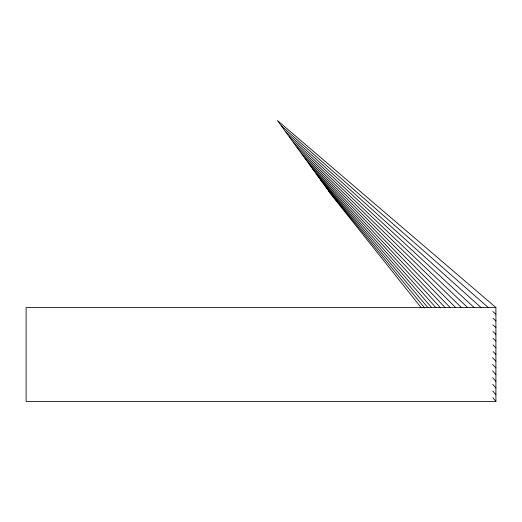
<?xml version="1.0" encoding="UTF-8"?>
<svg xmlns="http://www.w3.org/2000/svg" width="522" height="522" viewBox="0 0 522 522"><rect width="100%" height="100%" fill="white"/><g stroke="black" fill="none" stroke-linecap="round" stroke-linejoin="round"><path stroke-width="0.78" d="M495.9 307.51L26.1 307.51L26.1 401.47L495.9 401.47L495.9 307.51L277.43 120.53L332.671 196.533L421.384 307.915M281.371 125.959L488.546 307.765M492.833 311.53L495.9 314.218M285.319 131.387L481.375 307.863M492.872 318.205L495.9 320.932M289.266 136.816L474.335 307.732M492.905 324.88L495.9 327.64M293.214 142.245L467.536 307.471M492.944 331.555L495.9 334.354M297.155 147.674L461.415 307.504M492.977 338.223L495.9 341.068M301.103 153.103L455.556 307.458M493.016 344.898L495.9 347.776M305.05 158.531L450.46 307.83M493.062 351.574L495.9 354.49M308.998 163.96L444.979 307.465M492.54 357.655L495.9 361.198M312.939 169.389L440.627 307.934M492.585 364.31L495.9 367.912M316.887 174.818L436.046 307.817M492.637 370.979L495.9 374.62M320.834 180.247L431.655 307.543M492.69 377.647L495.9 381.334M324.782 185.675L427.981 307.719M492.742 384.309L495.9 388.048M328.723 191.104L424.699 308.019M492.807 390.985L495.9 394.756M492.859 397.647L495.9 401.47"/></g></svg>
